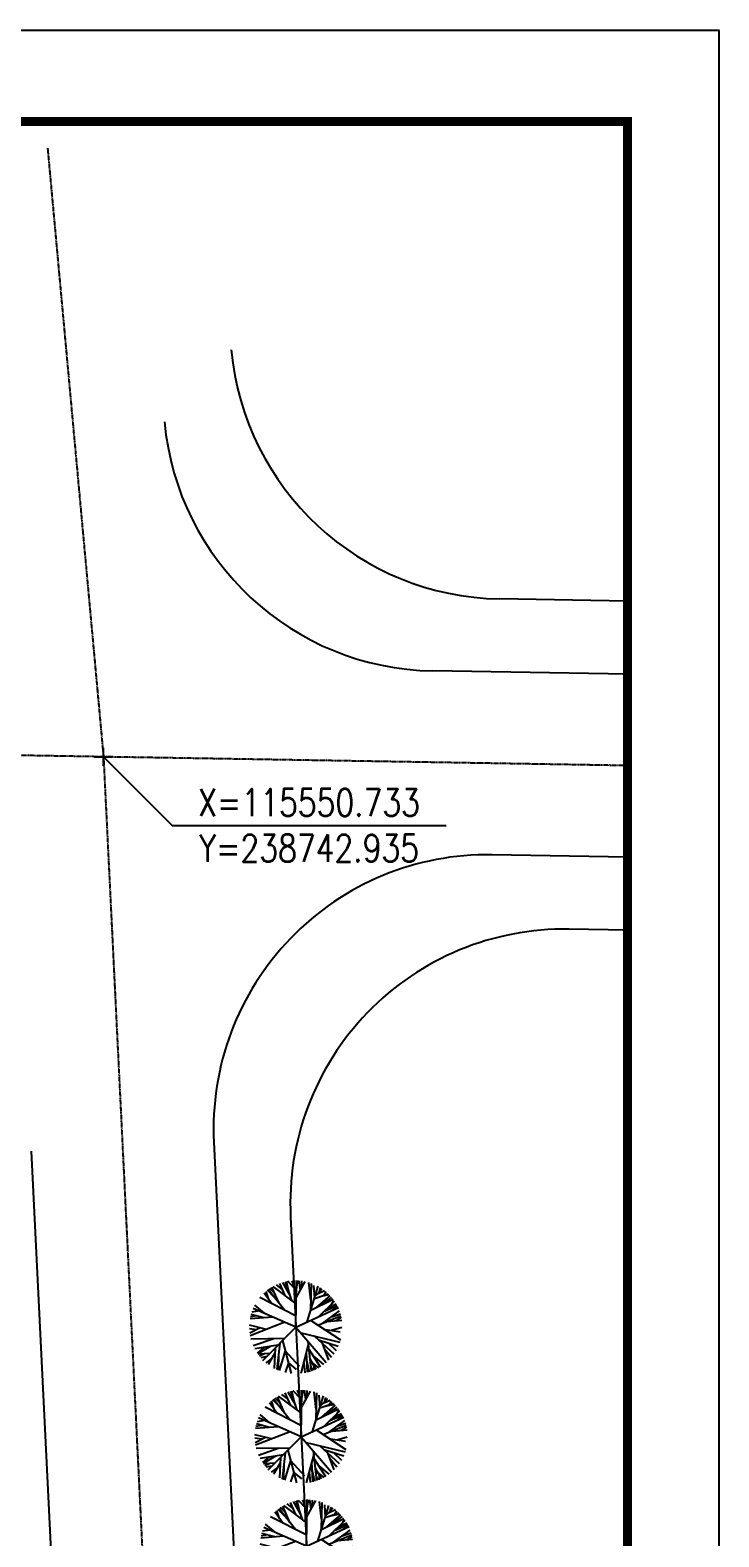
# Model space of a CAD drawing. Extents: x 116619 to 413619, y -387877 to -177877.
# Drawn here: x 375932 to 413619, y -260303 to -177877 of the extents above; entities that cross this region are included whole.
import ezdxf
from ezdxf.enums import TextEntityAlignment as Align

# ---------------------------------------------------------------- set-up
doc = ezdxf.new("R2010")
doc.units = 0
doc.header["$LTSCALE"] = 35
doc.header["$MEASUREMENT"] = 0
doc.linetypes.add('CENTER', pattern=[2, 1.25, -0.25, 0.25, -0.25])
doc.layers.get('0').update_dxf_attribs({"linetype": 'CONTINUOUS'})
for name, color, linetype in [('CEN', 10, 'CENTER'), ('CHE', 5, 'CONTINUOUS'), ('PUB_DIM', 3, 'CONTINUOUS'), ('PUB_TITLE', 7, 'CONTINUOUS'), ('REN', 4, 'CONTINUOUS'), ('TREE', 84, 'CONTINUOUS'), ('建筑标高', 2, 'CONTINUOUS'), ('绿化', 84, 'CONTINUOUS')]:
    doc.layers.add(name, color=color, linetype=linetype)
doc.styles.add('_DIMFONT', font='TXT.shx')
doc.styles.add('DIM_FONT', font='SIMPLEX.shx', dxfattribs={"width": 0.8})

# ---------------------------------------------------------------- blocks, each defined once
blk = doc.blocks.new('U_B22WGL')
for p, q in [((-901.0163699227575, 683.1353607753081), (-951.3610641136344, 996.5975451729137)), ((-550.8257970062201, 558.0783075270265), (-915.1493376902887, 1027.616519721003)), ((-603.9564057614276, 680.3840055263245), (-854.1559123811109, 1075.660784584787)), ((-469.4966474449189, 370.8600798833468), (-794.1746440680014, 1118.262941103047)), ((-642.0419191294874, 1066.116071637891), (-756.562705571219, 1142.835108776151)), ((-250.5075296238152, 626.2688240594834), (-726.7141217461118, 1161.236286529715)), ((-515.3602282579319, 923.8026643308804), (-640.2273481040844, 1209.438433298212)), ((-422.6882867732216, 819.6955935796686), (-582.3781994242614, 1237.728796102627)), ((-433.0349707051006, 1082.587426762719), (-560.4235721629681, 1247.686271461233)), ((58.06746132847766, -145.1686533211941), (-513.4325386715224, 1283.581346678806)), ((-28.10027019818662, 738.568659643086), (-400.4380718019471, 1308.223474113354)), ((-224.508792403352, 1039.062082001077), (-307.638224578937, 1334.302654712501)), ((27.62668769496523, 581.1803805813943), (-244.0880552552568, 1348.577658405771)), ((-87.71380136266234, 1179.04479187082), (-192.2554629422244, 1358.132525280274)), ((-139.9982188203809, 349.9955470508976), (547.4555173344037, 1298.117642130495)), ((-77.29836543311248, 877.5176321850704), (-94.35094727678515, 1371.190350581961)), ((219.616006810806, 1013.084953796581), (136.8764383249567, 1353.339078923189)), ((166.0784766194542, 755.2797248803508), (278.5342497738151, 1296.800527901967)), ((257.2262220979013, 8.030393424513022), (624.0668520921303, 1269.829823587916)), ((385.0179641267736, 447.5878853908471), (995.5917498144248, 1056.34048459616)), ((509.2314844845081, 571.4309083746011), (749.5225974539702, 1212.942459484253)), ((626.1806641275965, 883.6532319832731), (890.1870041886344, 1131.605824176742)), ((-1272.107766840725, 502.1528781977941), (-850.9968659336679, 509.7838856068665)), ((-93.58914806863467, 233.9728701715321), (-1240.947855581931, 651.7850507495859)), ((-1057.827108186962, 681.8904773957147), (-1195.185157248162, 721.9725543438362)), ((-918.9529631897036, 534.5301876937556), (-1151.773997502825, 781.5781537911353)), ((-1000.20528293009, 620.7475708944658), (-1091.597595389934, 855.2543858780373)), ((-922.4278712572064, 816.4502231931947), (-1053.55768399824, 897.3597809564344)), ((-850.9968659336679, 509.7838856068665), (-983.1273888880766, 967.7056809513269)), ((58.06746132847766, -145.1686533211941), (1266.026420723893, 784.0305462137003)), ((623.5699569244374, 685.4283381997193), (1195.167722780205, 869.5130679128015)), ((798.2788109606685, 741.693834838934), (1096.691975426328, 970.1049089562257)), ((800.6479283543653, 242.9118375871003), (1395.008773409513, 586.3803389212953)), ((1039.988266229337, 381.221532518477), (1326.709312560625, 699.2979554338344)), ((1253.845273930724, 334.2103491787238), (1425.754406869126, 527.147060460451)), ((-1147.799453919442, 65.87356036509664), (-1455.283867135063, 34.67504725698018)), ((-1209.729522791292, 103.722241776788), (-1441.474785841246, 126.767090841251)), ((-900.5105574727583, -85.25752714614282), (-1418.671758527585, 231.4176934027746)), ((-806.7672955262475, 382.3925165198852), (-1386.087258543464, 345.0664867623964)), ((-469.4966474449189, 370.8600798833468), (-1347.604197541144, 434.8006194173468)), ((541.3992457150874, 226.6250269761913), (1519.195381997086, 288.0532291392992)), ((654.4401094571352, 233.7266065110125), (1579.31624043529, -53.63640727622624)), ((906.7046241308402, 155.3469308115709), (1553.063039817744, 150.7438680386804)), ((1115.259903164506, 262.6767428413405), (1464.104336511495, 442.739762697438)), ((1150.96008669344, 153.6074574798949), (1539.182881583204, 213.8203602762187)), ((1235.186340242783, 53.28624100210072), (1566.686893770397, 70.80219669940925)), ((1346.591714464905, 382.0832763837352), (1495.041778855592, 362.4540518127142)), ((1372.423991687449, 278.8325927498045), (1510.147618185487, 317.4750736028182)), ((58.06746132847766, -145.1686533211941), (-1465.932538671522, -49.91865332119414)), ((-1298.208165994505, -143.0076142142971), (-1465.773476688877, -123.1505784190995)), ((-1068.914945055186, -74.73225292223287), (-1465.190238406279, -192.7289329541854)), ((-1174.008806342064, -68.16388659182485), (-1459.277449131675, -2.899813793093927)), ((-1200.120716598112, -113.8006624417358), (-1453.925321995995, -336.0974965448004)), ((-1113.74730489628, -317.2092731324119), (-1448.440313320754, -375.4083651899746)), ((-817.6244873993361, -232.5068339433528), (-1442.52429662557, -411.2520537060664)), ((-988.3770215318742, -281.3485823131377), (-1423.275528339852, -503.2174585984794)), ((-995.8963310676714, -447.745142925578), (-1397.737702376138, -595.9538852565056)), ((-705.7468650667375, -97.4302579214891), (-1306.822381061598, -823.1448462221342)), ((-502.6196879874129, -476.4595266603465), (-1212.374981675764, -986.9239615987499)), ((-298.4362143230261, -122.8871735929752), (-964.0875089106718, -1275.555851061614)), ((58.06746132847766, -145.1686533211941), (-623.4860582134585, -1508.275692405066)), ((58.06746132847766, -145.1686533211941), (1105.817461328478, -1288.168653321194)), ((475.9255776607591, -601.0138711382206), (1564.864610266536, -373.5068935529598)), ((817.8882147851313, -529.5692046420045), (1340.834838121655, -102.5517104598002)), ((1219.077291644162, -445.7506330016804), (1439.494622473327, -204.5037377817971)), ((1219.077291644162, -445.7506330016804), (1522.514815296176, -567.0334983331886)), ((-1196.85005660938, -521.8616999945407), (-1357.307308738405, -710.226402810662)), ((-748.7793172845064, -653.5004549791811), (-1286.493616700574, -862.6165660293955)), ((-1074.669262679106, -780.2384608036409), (-1246.869045700406, -932.3895325052035)), ((-961.5661959215446, -806.5393047513098), (-1193.052807215086, -1015.383611615693)), ((-741.5909903418666, -890.2718894958707), (-1102.184433122778, -1133.293919379259)), ((-303.6120757769837, -868.5277275321168), (-281.350511255952, -1630.891184578872)), ((-117.1920593269984, -495.68769463219), (266.8987942372099, -1654.792935848342)), ((412.84190980243, -532.1953243836797), (375.0122634537605, -1635.847019839555)), ((400.8923745134001, -880.8140970806162), (603.9003081813484, -1568.067983314908)), ((560.0600293095762, -692.7969093005704), (1415.584724866376, -837.788952761377)), ((621.0230417342958, -759.3020137639287), (704.1828515412548, -1525.426202668506)), ((708.2359959536174, -854.443418366809), (1371.601652947028, -917.9583578650818)), ((817.888214785124, -529.5692046420045), (1452.244301520832, -760.6740864988715)), ((864.6768697284118, -869.4220843983094), (1236.050701507417, -1112.087205143212)), ((914.6065075752325, -752.8845007547534), (1436.375288889313, -795.4328553841078)), ((1041.403454100785, -984.8997359337554), (1174.701535476843, -1182.330330424073)), ((-889.1220782019242, -989.7004985303247), (-1158.181922182624, -1063.489641379743)), ((-446.6398877219123, -1154.583351422018), (-728.2047475094674, -1450.676988648545)), ((-530.5675326641082, -1322.438641306366), (-501.2711579859985, -1562.813287544956)), ((-294.8682236640612, -1167.967298296444), (-428.8143879500655, -1589.3023260964)), ((-374.5644907035909, -1418.65629015856), (-347.1484649396749, -1614.309917154813)), ((86.719254612441, -1111.049061707748), (-81.5421653576428, -1662.760545806352)), ((25.13437299313082, -1312.979405824986), (187.1668108807848, -1663.690749948426)), ((80.53788419181947, -1432.897615628917), (35.1205379785446, -1668.995887199362)), ((649.1995010354789, -1018.882538039197), (875.9599499876844, -1431.103285017107)), ((671.5642181321513, -1224.921378021365), (845.131190922037, -1450.199950094717)), ((882.7303155605099, -1044.800857937957), (885.9621447218946, -1424.686684928765)), ((884.2092006284059, -1218.636617500237), (955.2088618309339, -1377.123728599738)), ((972.635582912348, -1142.879331412685), (1003.361873122054, -1340.574222587067))]:
    blk.add_line(p, q)
at = {"style": 'DIM_FONT', "width": 0.8, "flags": 9}
for tag in ['YSIZE', 'XSIZE']:
    blk.add_attdef(tag, (0, 0), '', height=0.5, dxfattribs=at)
blk = doc.blocks.new('U_B17OXD')
blk.add_blockref('U_B22WGL', (0, 0))
at = {"width": 0.8, "flags": 9}
for tag in ['YSIZE', 'XSIZE']:
    blk.add_attdef(tag, (0, 0), '', height=0.5, dxfattribs=at)
blk = doc.blocks.new('1')
at = {"layer": 'TREE', "xscale": 0.001670603725486081, "yscale": 0.001670603725486081, "zscale": 0.001670603725486081}
blk.add_blockref('U_B17OXD', (-0.05210943793645129, 0.2341112640715437), dxfattribs=at)
blk = doc.blocks.new('_DIMZB1')
blk.add_line((0, 0), (3000, 0))
at = {"style": '_DIMFONT', "width": 0.8}
for tag, p in [('X=', (1500, 250)), ('Y=', (1500, -250))]:
    blk.add_attdef(tag, text='', height=300, dxfattribs=at).set_placement(p, align=Align.MIDDLE)

msp = doc.modelspace()

# ---------------------------------------------------------------- linework, layer by layer
at = {"layer": 'CEN'}
for p, q in [((376885.2979295551, -184327.8849103539), (379945.5643532642, -217631.2102355213)), ((408619.08357833, -218112.7840858194), (353101.1330105943, -217180.3560499147)), ((379945.5643532642, -217631.2102355213), (385825.3135752427, -337880.5473925853))]:
    msp.add_line(p, q, dxfattribs=at)
at = {"layer": 'CHE'}
for p, q in [((408619.08357833, -213112.0789492998), (397968.0648819562, -212933.1943121278)), ((408619.08357833, -223113.4892222739), (401216.6746635707, -222989.1652237338)), ((385982.6833722841, -238719.6195980277), (390831.2871303544, -337880.5473925853)), ((375994.6162265158, -239207.999254979), (380819.3400200459, -337880.5473925853))]:
    msp.add_line(p, q, dxfattribs=at)
for centre, start, end in [((398219.9554544135, -197935.309423271), 185.2502059448197, 269.0378036606232), ((400964.7840911134, -237987.0501125906), 89.03780366062324, 182.7993228667207)]:
    msp.add_arc(centre, 15000, start, end, dxfattribs=at)
at = {"layer": 'PUB_TITLE'}
msp.add_lwpolyline([(116619.08357833, -387876.8527306947), (116619.08357833, -177876.8527306947), (413619.08357833, -177876.8527306947), (413619.08357833, -387876.8527306947)], close=True, dxfattribs=at)
at = {"layer": 'PUB_TITLE', "const_width": 500}
msp.add_lwpolyline([(129119.08357833, -382876.8527306947), (408619.08357833, -382876.8527306947), (408619.08357833, -182876.8527306947), (129119.08357833, -182876.8527306947)], close=True, dxfattribs=at)
at = {"layer": 'REN', "color": 5}
for p, q in [((408619.08357833, -209111.5148401329), (401622.943102157, -208994.0141496981)), ((408619.08357833, -227114.053331446), (405420.518611158, -227060.333199136)), ((390186.5273198714, -242790.7875734299), (394836.0659745793, -337880.5473925853))]:
    msp.add_line(p, q, dxfattribs=at)
for centre, start, end in [((401874.8336746143, -193996.1292608413), 185.2502059448197, 269.0378036606232), ((405168.6280387007, -242058.2180879928), 89.03780366062324, 182.7993228667207)]:
    msp.add_arc(centre, 15000, start, end, dxfattribs=at)
at = {"layer": '建筑标高'}
for p, q in [((379945.5643532649, -218131.2102355566), (379945.5643532649, -217131.2102355566)), ((379445.5643532649, -217631.2102355566), (380445.5643532649, -217631.2102355566)), ((379945.5643532649, -217631.2102355566), (383695.5643532649, -221381.2102355566))]:
    msp.add_line(p, q, dxfattribs=at)

# ---------------------------------------------------------------- block references
at = {"layer": 'PUB_DIM', "xscale": 5, "yscale": 5, "zscale": 5}
msp.add_blockref('_DIMZB1', (383695.5643532649, -221381.2102355566), dxfattribs=at).add_auto_attribs({'X=': 'X=115550.733', 'Y=': 'Y=238742.935'})
at = {"layer": '绿化', "color": 84, "xscale": 1000, "yscale": 1000, "zscale": 1000, "rotation": 272.7993228667207}
for p in [(390479.5551140346, -248783.6278609529), (390772.5829082269, -254776.4681484904), (391065.6107023901, -260769.3084360134)]:
    msp.add_blockref('1', p, dxfattribs=at)

doc.saveas('drawing.dxf')
